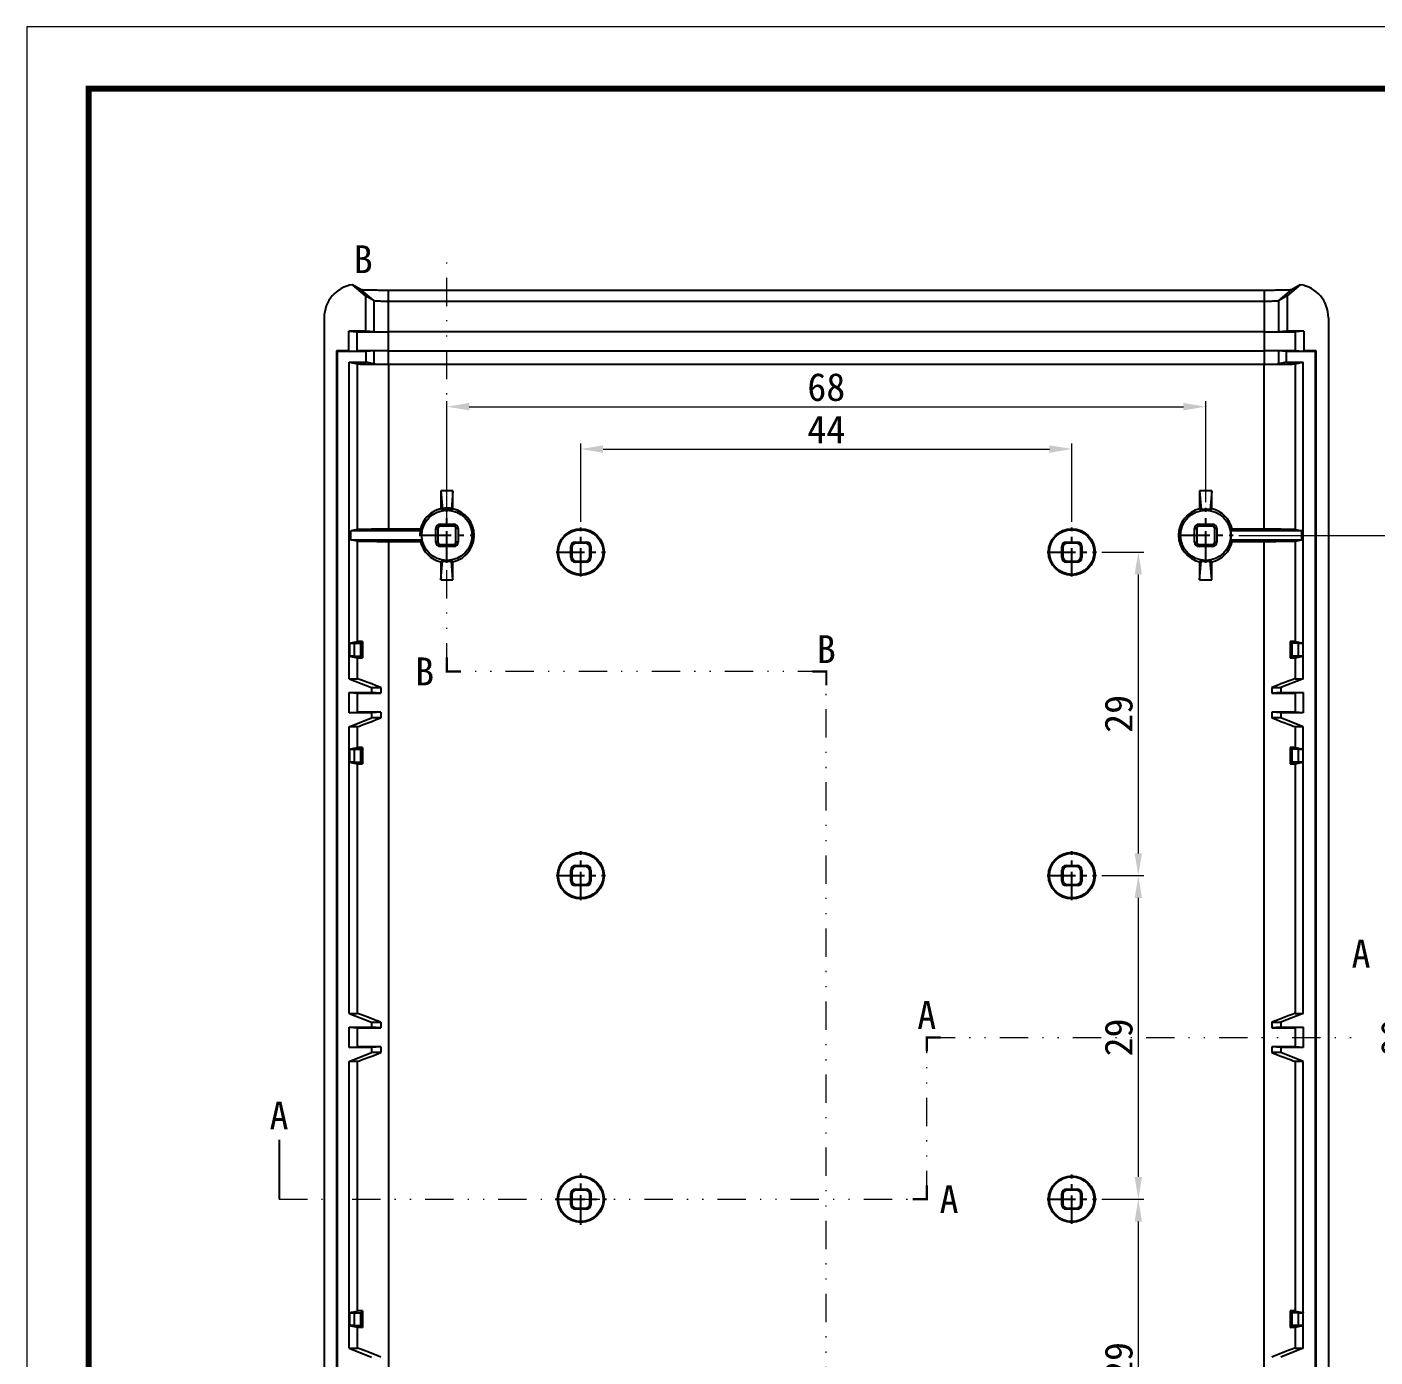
# Model space of a CAD drawing. Header units: millimetres. Extents: x 929 to 1798, y -260 to -38.
# Drawn here: x 929.5 to 1050.3, y -156.7 to -37.5 of the extents above; entities that cross this region are included whole.
import ezdxf
from ezdxf.enums import TextEntityAlignment as Align

# ---------------------------------------------------------------- set-up
doc = ezdxf.new("R2010")
doc.units = ezdxf.units.MM
doc.linetypes.add('CENTER', pattern=[50.8, 31.75, -6.35, 6.35, -6.35])
doc.linetypes.add('DIVIDE', pattern=[31.75, 12.7, -6.35, 0, -6.35, 0, -6.35])
for name, color, linetype, lineweight in [('dim', 82, 'Continuous', 9), ('from', 7, 'Continuous', 13), ('hatch', 56, 'Continuous', 9)]:
    doc.layers.add(name, color=color, linetype=linetype, lineweight=lineweight)
doc.styles.add('宋体', font='simsun.ttc')
doc.styles.add('样式 1', font='simkai.ttf')
doc.dimstyles.new('YanXiu', dxfattribs={"dimtxt": 2.5, "dimasz": 2.2, "dimexe": 0.65, "dimexo": 0.65, "dimgap": 0.5, "dimtad": 1, "dimdsep": 46, "dimtxsty": '宋体', "dimcen": 0, "dimclrd": 3, "dimclre": 3, "dimclrt": 3, "dimazin": 2, "dimtfac": 1, "dimtofl": 0, "dimtmove": 0, "dimatfit": 3, "dimfxl": 1, "dimlwd": 5, "dimlwe": 5, "dimarcsym": 0})

# ---------------------------------------------------------------- blocks, each defined once
blk = doc.blocks.new('*D56')
at = {"layer": 'Defpoints', "color": 0}
for p in [(1023.11, -75.34), (979.11, -82.38), (1023.11, -82.38)]:
    blk.add_point(p, dxfattribs=at)
at = {"layer": 'dim', "color": 3, "lineweight": 5}
for p, q in [((979.11, -81.88), (979.11, -74.84)), ((1023.11, -81.88), (1023.11, -74.84)), ((981.11, -75.34), (1021.11, -75.34))]:
    blk.add_line(p, q, dxfattribs=at)
at = {"layer": 'dim', "color": 3}
for points in [[(981.11, -75.01), (981.11, -75.68), (979.11, -75.34)], [(1021.11, -75.01), (1021.11, -75.68), (1023.11, -75.34)]]:
    blk.add_solid(points, dxfattribs=at)
at = {"layer": 'dim', "color": 3, "insert": (1001.11, -73.59), "char_height": 2.5, "attachment_point": 5, "style": '宋体'}
blk.add_mtext('44', dxfattribs=at)
blk = doc.blocks.new('*D57')
at = {"layer": 'Defpoints', "color": 0}
for p in [(1035.11, -71.55), (967.11, -80.6), (1035.11, -80.6)]:
    blk.add_point(p, dxfattribs=at)
at = {"layer": 'dim', "color": 3, "lineweight": 5}
for p, q in [((967.11, -80.1), (967.11, -71.05)), ((1035.11, -80.1), (1035.11, -71.05)), ((969.11, -71.55), (1033.11, -71.55))]:
    blk.add_line(p, q, dxfattribs=at)
at = {"layer": 'dim', "color": 3}
for points in [[(969.11, -71.21), (969.11, -71.88), (967.11, -71.55)], [(1033.11, -71.21), (1033.11, -71.88), (1035.11, -71.55)]]:
    blk.add_solid(points, dxfattribs=at)
at = {"layer": 'dim', "color": 3, "insert": (1001.11, -69.8), "char_height": 2.5, "attachment_point": 5, "style": '宋体'}
blk.add_mtext('68', dxfattribs=at)
blk = doc.blocks.new('*D58')
at = {"layer": 'Defpoints', "color": 0}
for p in [(1037.59, -83.08), (1037.59, -173.08), (1053.84, -173.08)]:
    blk.add_point(p, dxfattribs=at)
at = {"layer": 'dim', "color": 3, "lineweight": 5}
for p, q in [((1038.09, -83.08), (1054.34, -83.08)), ((1053.84, -85.08), (1053.84, -171.08)), ((1038.09, -173.08), (1054.34, -173.08))]:
    blk.add_line(p, q, dxfattribs=at)
at = {"layer": 'dim', "color": 3}
for points in [[(1053.5, -85.08), (1054.17, -85.08), (1053.84, -83.08)], [(1053.5, -171.08), (1054.17, -171.08), (1053.84, -173.08)]]:
    blk.add_solid(points, dxfattribs=at)
at = {"layer": 'dim', "color": 3, "insert": (1052.09, -128.08), "char_height": 2.5, "attachment_point": 5, "rotation": 90, "style": '宋体'}
blk.add_mtext('90', dxfattribs=at)
blk = doc.blocks.new('*D59')
at = {"layer": 'Defpoints', "color": 0}
for p in [(1025.31, -84.58), (1025.31, -113.58), (1029.07, -113.58)]:
    blk.add_point(p, dxfattribs=at)
at = {"layer": 'dim', "color": 3, "lineweight": 5}
for p, q in [((1025.81, -84.58), (1029.57, -84.58)), ((1029.07, -86.58), (1029.07, -111.58)), ((1025.81, -113.58), (1029.57, -113.58))]:
    blk.add_line(p, q, dxfattribs=at)
at = {"layer": 'dim', "color": 3}
for points in [[(1028.74, -86.58), (1029.4, -86.58), (1029.07, -84.58)], [(1028.74, -111.58), (1029.4, -111.58), (1029.07, -113.58)]]:
    blk.add_solid(points, dxfattribs=at)
at = {"layer": 'dim', "color": 3, "insert": (1027.32, -99.08), "char_height": 2.5, "attachment_point": 5, "rotation": 90, "style": '宋体'}
blk.add_mtext('29', dxfattribs=at)
blk = doc.blocks.new('*D60')
at = {"layer": 'Defpoints', "color": 0}
for p in [(1025.31, -113.58), (1025.31, -142.58), (1029.07, -142.58)]:
    blk.add_point(p, dxfattribs=at)
at = {"layer": 'dim', "color": 3, "lineweight": 5}
for p, q in [((1025.81, -113.58), (1029.57, -113.58)), ((1029.07, -115.58), (1029.07, -140.58)), ((1025.81, -142.58), (1029.57, -142.58))]:
    blk.add_line(p, q, dxfattribs=at)
at = {"layer": 'dim', "color": 3}
for points in [[(1028.74, -115.58), (1029.4, -115.58), (1029.07, -113.58)], [(1028.74, -140.58), (1029.4, -140.58), (1029.07, -142.58)]]:
    blk.add_solid(points, dxfattribs=at)
at = {"layer": 'dim', "color": 3, "insert": (1027.32, -128.08), "char_height": 2.5, "attachment_point": 5, "rotation": 90, "style": '宋体'}
blk.add_mtext('29', dxfattribs=at)
blk = doc.blocks.new('*D61')
at = {"layer": 'Defpoints', "color": 0}
for p in [(1025.31, -142.58), (1025.31, -171.58), (1029.07, -171.58)]:
    blk.add_point(p, dxfattribs=at)
at = {"layer": 'dim', "color": 3, "lineweight": 5}
for p, q in [((1025.81, -142.58), (1029.57, -142.58)), ((1029.07, -144.58), (1029.07, -169.58)), ((1025.81, -171.58), (1029.57, -171.58))]:
    blk.add_line(p, q, dxfattribs=at)
at = {"layer": 'dim', "color": 3}
for points in [[(1028.74, -144.58), (1029.4, -144.58), (1029.07, -142.58)], [(1028.74, -169.58), (1029.4, -169.58), (1029.07, -171.58)]]:
    blk.add_solid(points, dxfattribs=at)
at = {"layer": 'dim', "color": 3, "insert": (1027.32, -157.08), "char_height": 2.5, "attachment_point": 5, "rotation": 90, "style": '宋体'}
blk.add_mtext('29', dxfattribs=at)

msp = doc.modelspace()

# ---------------------------------------------------------------- linework, layer by layer
at = {"color": 7, "linetype": 'Continuous'}
for p, q in [((959.428, -61.072), (958.659, -60.61)), ((959.811, -61.6), (958.659, -60.61)), ((960.578, -62.06), (959.428, -61.072)), ((960.578, -62.06), (959.811, -61.6)), ((959.811, -61.6), (959.811, -64.767)), ((961.877, -67.725), (961.88, -61.121)), ((1040.343, -61.121), (961.88, -61.121)), ((1040.343, -61.121), (1040.346, -67.725)), ((1041.645, -62.06), (1042.794, -61.072)), ((1042.411, -61.6), (1041.645, -62.06)), ((1043.564, -60.61), (1042.411, -61.6)), ((1042.411, -61.6), (1042.411, -64.767)), ((1043.564, -60.61), (1042.794, -61.072)), ((960.578, -64.829), (960.578, -62.06)), ((1040.346, -62.11), (961.877, -62.11)), ((1041.645, -62.06), (1041.645, -64.829)), ((956.111, -63.573), (956.111, -192.578)), ((1046.111, -63.573), (1046.111, -192.578)), ((959.811, -64.767), (958.311, -64.767)), ((958.311, -64.767), (959.081, -64.829)), ((958.311, -66.538), (958.311, -64.767)), ((959.081, -66.548), (959.081, -64.829)), ((960.578, -64.829), (959.811, -64.767)), ((1040.345, -64.838), (961.878, -64.838)), ((1042.411, -64.767), (1041.645, -64.829)), ((1043.911, -64.767), (1042.411, -64.767)), ((1043.911, -64.767), (1043.142, -64.829)), ((1043.142, -64.829), (1043.142, -66.548)), ((1043.911, -64.767), (1043.911, -66.538)), ((958.311, -66.538), (957.214, -66.538)), ((957.214, -66.538), (957.274, -66.599)), ((957.214, -66.538), (957.214, -189.613)), ((959.862, -66.605), (957.274, -66.599)), ((957.274, -66.599), (957.274, -189.553)), ((958.311, -66.538), (958.362, -66.602)), ((958.362, -66.605), (959.081, -66.548)), ((958.364, -67.571), (959.862, -67.571)), ((958.364, -67.571), (959.083, -67.715)), ((958.364, -95.926), (958.364, -67.571)), ((960.578, -66.548), (959.862, -66.605)), ((959.862, -67.571), (959.862, -66.605)), ((960.578, -67.714), (959.862, -67.571)), ((960.578, -67.714), (960.578, -66.548)), ((961.877, -66.544), (1040.346, -66.544)), ((1042.361, -66.605), (1041.645, -66.548)), ((1041.645, -66.548), (1041.645, -67.714)), ((1042.361, -67.571), (1041.645, -67.714)), ((1044.949, -66.599), (1042.361, -66.605)), ((1042.361, -67.571), (1042.361, -66.605)), ((1042.361, -67.571), (1043.859, -67.571)), ((1043.14, -67.715), (1043.859, -67.571)), ((1043.861, -66.605), (1043.142, -66.548)), ((1043.859, -95.926), (1043.859, -67.571)), ((1043.911, -66.538), (1043.861, -66.602)), ((1045.009, -66.538), (1043.911, -66.538)), ((1045.009, -66.538), (1044.949, -66.599)), ((1044.949, -189.553), (1044.949, -66.599)), ((1045.009, -189.613), (1045.009, -66.538)), ((959.083, -82.557), (959.083, -67.715)), ((961.877, -67.725), (1040.346, -67.725)), ((961.88, -67.738), (1040.343, -67.738)), ((961.88, -67.738), (961.88, -82.533)), ((1040.343, -82.533), (1040.343, -67.738)), ((1043.14, -67.715), (1043.14, -82.557)), ((967.654, -79.076), (966.569, -79.076)), ((966.569, -79.076), (966.711, -80.76)), ((966.569, -79.076), (966.569, -80.701)), ((967.654, -79.076), (967.511, -80.76)), ((967.654, -80.701), (967.654, -79.076)), ((1035.654, -79.076), (1034.569, -79.076)), ((1034.569, -79.076), (1034.569, -80.701)), ((1034.569, -79.076), (1034.711, -80.76)), ((1035.654, -79.076), (1035.511, -80.76)), ((1035.654, -80.701), (1035.654, -79.076)), ((967.511, -80.76), (966.711, -80.76)), ((966.711, -80.76), (966.711, -80.817)), ((967.511, -80.817), (967.511, -80.76)), ((1035.511, -80.76), (1034.711, -80.76)), ((1034.711, -80.76), (1034.711, -80.817)), ((1035.511, -80.817), (1035.511, -80.76)), ((966.511, -82.076), (967.711, -82.076)), ((966.511, -82.076), (966.511, -82.266)), ((967.711, -82.076), (967.711, -82.266)), ((1034.511, -82.076), (1035.711, -82.076)), ((1034.511, -82.076), (1034.511, -82.266)), ((1035.711, -82.076), (1035.711, -82.266)), ((959.083, -82.557), (958.488, -82.676)), ((964.853, -82.676), (958.488, -82.676)), ((958.488, -83.476), (958.488, -82.676)), ((964.737, -82.533), (961.88, -82.533)), ((966.111, -82.476), (966.302, -82.476)), ((966.111, -83.676), (966.111, -82.476)), ((966.302, -82.476), (966.302, -83.676)), ((967.711, -82.266), (966.511, -82.266)), ((968.111, -82.476), (967.921, -82.476)), ((967.921, -83.676), (967.921, -82.476)), ((968.111, -82.476), (968.111, -83.676)), ((1034.111, -82.476), (1034.302, -82.476)), ((1034.111, -83.676), (1034.111, -82.476)), ((1034.302, -82.476), (1034.302, -83.676)), ((1035.711, -82.266), (1034.511, -82.266)), ((1036.111, -82.476), (1035.921, -82.476)), ((1035.921, -83.676), (1035.921, -82.476)), ((1036.111, -82.476), (1036.111, -83.676)), ((1043.735, -82.676), (1037.37, -82.676)), ((1040.343, -82.533), (1037.486, -82.533)), ((1043.14, -82.557), (1043.735, -82.676)), ((1043.735, -83.476), (1043.735, -82.676)), ((958.488, -83.476), (964.853, -83.476)), ((959.083, -83.594), (958.488, -83.476)), ((959.083, -92.599), (959.083, -83.594)), ((961.88, -83.618), (964.737, -83.618)), ((961.88, -83.618), (961.88, -172.533)), ((966.302, -83.676), (966.111, -83.676)), ((966.511, -83.885), (967.711, -83.885)), ((966.511, -83.885), (966.511, -84.076)), ((967.711, -84.076), (966.511, -84.076)), ((967.711, -84.076), (967.711, -83.885)), ((968.111, -83.676), (967.921, -83.676)), ((978.211, -84.076), (978.307, -84.172)), ((978.211, -85.076), (978.211, -84.076)), ((978.307, -84.172), (978.307, -84.98)), ((978.611, -83.676), (979.612, -83.676)), ((978.611, -83.676), (978.707, -83.772)), ((979.515, -83.772), (978.707, -83.772)), ((979.612, -83.676), (979.515, -83.772)), ((980.011, -84.076), (979.915, -84.172)), ((979.915, -84.98), (979.915, -84.172)), ((980.011, -84.076), (980.011, -85.076)), ((1022.211, -84.076), (1022.307, -84.172)), ((1022.211, -85.076), (1022.211, -84.076)), ((1022.307, -84.172), (1022.307, -84.98)), ((1022.611, -83.676), (1022.707, -83.772)), ((1022.611, -83.676), (1023.612, -83.676)), ((1023.515, -83.772), (1022.707, -83.772)), ((1023.612, -83.676), (1023.515, -83.772)), ((1024.011, -84.076), (1023.915, -84.172)), ((1023.915, -84.98), (1023.915, -84.172)), ((1024.011, -84.076), (1024.011, -85.076)), ((1034.111, -83.676), (1034.302, -83.676)), ((1034.511, -83.885), (1035.711, -83.885)), ((1034.511, -84.076), (1034.511, -83.885)), ((1035.711, -84.076), (1034.511, -84.076)), ((1035.711, -83.885), (1035.711, -84.076)), ((1035.921, -83.676), (1036.111, -83.676)), ((1037.37, -83.476), (1043.735, -83.476)), ((1037.486, -83.618), (1040.343, -83.618)), ((1040.343, -172.533), (1040.343, -83.618)), ((1043.14, -83.594), (1043.735, -83.476)), ((1043.14, -83.594), (1043.14, -92.599)), ((966.569, -87.076), (966.711, -85.391)), ((966.569, -85.45), (966.569, -87.076)), ((966.711, -85.334), (966.711, -85.391)), ((966.711, -85.391), (967.511, -85.391)), ((967.511, -85.391), (967.511, -85.334)), ((967.654, -87.076), (967.511, -85.391)), ((967.654, -87.076), (967.654, -85.45)), ((978.307, -84.98), (978.211, -85.076)), ((978.707, -85.38), (978.611, -85.476)), ((979.612, -85.476), (978.611, -85.476)), ((978.707, -85.38), (979.515, -85.38)), ((979.612, -85.476), (979.515, -85.38)), ((980.011, -85.076), (979.915, -84.98)), ((1022.211, -85.076), (1022.307, -84.98)), ((1022.611, -85.476), (1022.707, -85.38)), ((1023.612, -85.476), (1022.611, -85.476)), ((1022.707, -85.38), (1023.515, -85.38)), ((1023.515, -85.38), (1023.612, -85.476)), ((1023.915, -84.98), (1024.011, -85.076)), ((1034.569, -87.076), (1034.711, -85.391)), ((1034.569, -85.45), (1034.569, -87.076)), ((1034.711, -85.334), (1034.711, -85.391)), ((1034.711, -85.391), (1035.511, -85.391)), ((1035.511, -85.391), (1035.511, -85.334)), ((1035.654, -87.076), (1035.511, -85.391)), ((1035.654, -87.076), (1035.654, -85.45)), ((966.569, -87.076), (967.654, -87.076)), ((1034.569, -87.076), (1035.654, -87.076)), ((958.364, -92.743), (959.083, -92.599)), ((958.364, -92.743), (958.39, -92.749)), ((958.39, -92.749), (958.804, -92.753)), ((958.39, -92.749), (958.39, -93.902)), ((958.804, -92.753), (959.387, -92.753)), ((958.804, -92.753), (958.804, -93.898)), ((959.387, -92.753), (959.553, -92.586)), ((959.387, -93.898), (959.387, -92.753)), ((959.553, -92.586), (959.553, -94.065)), ((1042.836, -92.753), (1042.67, -92.586)), ((1042.67, -92.586), (1042.67, -94.065)), ((1042.836, -92.753), (1042.836, -93.898)), ((1043.419, -92.753), (1042.836, -92.753)), ((1043.14, -92.599), (1043.859, -92.743)), ((1043.419, -92.753), (1043.833, -92.749)), ((1043.419, -93.898), (1043.419, -92.753)), ((1043.859, -92.743), (1043.833, -92.749)), ((1043.833, -93.902), (1043.833, -92.749)), ((958.364, -93.908), (958.39, -93.902)), ((958.364, -93.908), (959.083, -94.052)), ((958.804, -93.898), (958.39, -93.902)), ((958.804, -93.898), (959.387, -93.898)), ((959.083, -95.926), (959.083, -94.052)), ((959.387, -93.898), (959.553, -94.065)), ((1042.836, -93.898), (1042.67, -94.065)), ((1043.419, -93.898), (1042.836, -93.898)), ((1043.14, -94.052), (1043.859, -93.908)), ((1043.14, -94.052), (1043.14, -95.926)), ((1043.833, -93.902), (1043.419, -93.898)), ((1043.859, -93.908), (1043.833, -93.902)), ((958.364, -95.926), (959.083, -95.926)), ((958.364, -95.926), (960.366, -96.726)), ((1043.859, -95.926), (1041.857, -96.726)), ((1043.14, -95.926), (1043.859, -95.926)), ((958.364, -97.159), (960.366, -97.159)), ((958.364, -97.159), (959.083, -97.216)), ((958.364, -98.992), (958.364, -97.159)), ((959.083, -98.935), (959.083, -97.216)), ((960.366, -96.726), (961.198, -96.726)), ((960.366, -96.726), (960.366, -97.159)), ((961.198, -97.225), (960.366, -97.159)), ((961.198, -96.726), (961.198, -97.225)), ((1041.025, -96.726), (1041.025, -97.225)), ((1041.025, -96.726), (1041.857, -96.726)), ((1041.857, -97.159), (1041.025, -97.225)), ((1041.857, -96.726), (1041.857, -97.159)), ((1041.857, -97.159), (1043.859, -97.159)), ((1043.859, -97.159), (1043.14, -97.216)), ((1043.14, -97.216), (1043.14, -98.935)), ((1043.859, -97.159), (1043.859, -98.992)), ((958.364, -98.992), (959.083, -98.935)), ((960.366, -98.992), (958.364, -98.992)), ((961.198, -98.926), (960.366, -98.992)), ((960.366, -98.992), (960.366, -99.426)), ((961.198, -98.926), (961.198, -99.426)), ((1041.025, -98.926), (1041.025, -99.426)), ((1041.857, -98.992), (1041.025, -98.926)), ((1041.857, -98.992), (1041.857, -99.426)), ((1043.859, -98.992), (1041.857, -98.992)), ((1043.859, -98.992), (1043.14, -98.935)), ((958.364, -100.226), (960.366, -99.426)), ((959.083, -100.226), (958.364, -100.226)), ((958.364, -125.926), (958.364, -100.226)), ((959.083, -102.099), (959.083, -100.226)), ((961.198, -99.426), (960.366, -99.426)), ((1041.857, -99.426), (1041.025, -99.426)), ((1043.859, -100.226), (1041.857, -99.426)), ((1043.14, -100.226), (1043.14, -102.099)), ((1043.859, -100.226), (1043.14, -100.226)), ((1043.859, -125.926), (1043.859, -100.226)), ((958.364, -102.243), (959.083, -102.099)), ((958.364, -102.243), (958.39, -102.249)), ((958.39, -102.249), (958.804, -102.253)), ((958.39, -102.249), (958.39, -103.402)), ((958.804, -102.253), (959.387, -102.253)), ((958.804, -102.253), (958.804, -103.398)), ((959.387, -102.253), (959.553, -102.086)), ((959.387, -103.398), (959.387, -102.253)), ((959.553, -102.086), (959.553, -103.565)), ((1042.836, -102.253), (1042.67, -102.086)), ((1042.67, -102.086), (1042.67, -103.565)), ((1042.836, -102.253), (1042.836, -103.398)), ((1043.419, -102.253), (1042.836, -102.253)), ((1043.14, -102.099), (1043.859, -102.243)), ((1043.419, -102.253), (1043.833, -102.249)), ((1043.419, -103.398), (1043.419, -102.253)), ((1043.859, -102.243), (1043.833, -102.249)), ((1043.833, -103.402), (1043.833, -102.249)), ((958.364, -103.408), (958.39, -103.402)), ((958.364, -103.408), (959.083, -103.552)), ((958.804, -103.398), (958.39, -103.402)), ((958.804, -103.398), (959.387, -103.398)), ((959.083, -125.926), (959.083, -103.552)), ((959.387, -103.398), (959.553, -103.565)), ((1042.836, -103.398), (1042.67, -103.565)), ((1043.419, -103.398), (1042.836, -103.398)), ((1043.14, -103.552), (1043.859, -103.408)), ((1043.14, -103.552), (1043.14, -125.926)), ((1043.833, -103.402), (1043.419, -103.398)), ((1043.859, -103.408), (1043.833, -103.402)), ((978.211, -113.076), (978.307, -113.172)), ((978.211, -114.076), (978.211, -113.076)), ((978.307, -113.172), (978.307, -113.98)), ((978.611, -112.676), (979.612, -112.676)), ((978.611, -112.676), (978.707, -112.772)), ((979.515, -112.772), (978.707, -112.772)), ((979.612, -112.676), (979.515, -112.772)), ((980.011, -113.076), (979.915, -113.172)), ((979.915, -113.98), (979.915, -113.172)), ((980.011, -113.076), (980.011, -114.076)), ((1022.211, -113.076), (1022.307, -113.172)), ((1022.211, -114.076), (1022.211, -113.076)), ((1022.307, -113.172), (1022.307, -113.98)), ((1022.611, -112.676), (1022.707, -112.772)), ((1022.611, -112.676), (1023.612, -112.676)), ((1023.515, -112.772), (1022.707, -112.772)), ((1023.612, -112.676), (1023.515, -112.772)), ((1024.011, -113.076), (1023.915, -113.172)), ((1023.915, -113.98), (1023.915, -113.172)), ((1024.011, -113.076), (1024.011, -114.076)), ((978.307, -113.98), (978.211, -114.076)), ((978.707, -114.38), (978.611, -114.476)), ((979.612, -114.476), (978.611, -114.476)), ((978.707, -114.38), (979.515, -114.38)), ((979.612, -114.476), (979.515, -114.38)), ((980.011, -114.076), (979.915, -113.98)), ((1022.211, -114.076), (1022.307, -113.98)), ((1022.611, -114.476), (1022.707, -114.38)), ((1023.612, -114.476), (1022.611, -114.476)), ((1022.707, -114.38), (1023.515, -114.38)), ((1023.515, -114.38), (1023.612, -114.476)), ((1023.915, -113.98), (1024.011, -114.076)), ((958.364, -125.926), (959.083, -125.926)), ((958.364, -125.926), (960.366, -126.726)), ((960.366, -126.726), (961.198, -126.726)), ((960.366, -126.726), (960.366, -127.159)), ((961.198, -126.726), (961.198, -127.225)), ((1041.025, -126.726), (1041.025, -127.225)), ((1041.025, -126.726), (1041.857, -126.726)), ((1043.859, -125.926), (1041.857, -126.726)), ((1041.857, -126.726), (1041.857, -127.159)), ((1043.14, -125.926), (1043.859, -125.926)), ((958.364, -127.159), (960.366, -127.159)), ((958.364, -127.159), (959.083, -127.216)), ((958.364, -128.992), (958.364, -127.159)), ((959.083, -128.935), (959.083, -127.216)), ((961.198, -127.225), (960.366, -127.159)), ((1041.857, -127.159), (1041.025, -127.225)), ((1041.857, -127.159), (1043.859, -127.159)), ((1043.859, -127.159), (1043.14, -127.216)), ((1043.14, -127.216), (1043.14, -128.935)), ((1043.859, -127.159), (1043.859, -128.992)), ((958.364, -128.992), (959.083, -128.935)), ((960.366, -128.992), (958.364, -128.992)), ((961.198, -128.926), (960.366, -128.992)), ((960.366, -128.992), (960.366, -129.426)), ((961.198, -128.926), (961.198, -129.426)), ((1041.025, -128.926), (1041.025, -129.426)), ((1041.857, -128.992), (1041.025, -128.926)), ((1041.857, -128.992), (1041.857, -129.426)), ((1043.859, -128.992), (1041.857, -128.992)), ((1043.859, -128.992), (1043.14, -128.935)), ((958.364, -130.226), (960.366, -129.426)), ((959.083, -130.226), (958.364, -130.226)), ((958.364, -155.926), (958.364, -130.226)), ((959.083, -152.599), (959.083, -130.226)), ((961.198, -129.426), (960.366, -129.426)), ((1041.857, -129.426), (1041.025, -129.426)), ((1043.859, -130.226), (1041.857, -129.426)), ((1043.14, -130.226), (1043.14, -152.599)), ((1043.859, -130.226), (1043.14, -130.226)), ((1043.859, -155.926), (1043.859, -130.226)), ((952.065, -137.252), (952.065, -142.576)), ((978.307, -142.172), (978.211, -142.076)), ((978.211, -143.076), (978.211, -142.076)), ((978.307, -142.172), (978.307, -142.98)), ((978.611, -141.676), (979.612, -141.676)), ((978.707, -141.772), (978.611, -141.676)), ((979.515, -141.772), (978.707, -141.772)), ((979.612, -141.676), (979.515, -141.772)), ((980.011, -142.076), (979.915, -142.172)), ((979.915, -142.98), (979.915, -142.172)), ((980.011, -142.076), (980.011, -143.076)), ((1022.211, -143.076), (1022.211, -142.076)), ((1022.211, -142.076), (1022.307, -142.172)), ((1022.307, -142.172), (1022.307, -142.98)), ((1022.611, -141.676), (1022.707, -141.772)), ((1022.611, -141.676), (1023.612, -141.676)), ((1023.515, -141.772), (1022.707, -141.772)), ((1023.515, -141.772), (1023.612, -141.676)), ((1023.915, -142.172), (1024.011, -142.076)), ((1023.915, -142.98), (1023.915, -142.172)), ((1024.011, -142.076), (1024.011, -143.076)), ((978.211, -143.076), (978.307, -142.98)), ((978.611, -143.476), (978.707, -143.38)), ((979.612, -143.476), (978.611, -143.476)), ((978.707, -143.38), (979.515, -143.38)), ((979.612, -143.476), (979.515, -143.38)), ((980.011, -143.076), (979.915, -142.98)), ((1022.211, -143.076), (1022.307, -142.98)), ((1022.611, -143.476), (1022.707, -143.38)), ((1023.612, -143.476), (1022.611, -143.476)), ((1022.707, -143.38), (1023.515, -143.38)), ((1023.612, -143.476), (1023.515, -143.38)), ((1024.011, -143.076), (1023.915, -142.98)), ((958.364, -152.743), (959.083, -152.599)), ((958.364, -152.743), (958.39, -152.749)), ((958.39, -152.749), (958.804, -152.753)), ((958.39, -152.749), (958.39, -153.902)), ((958.804, -152.753), (959.387, -152.753)), ((958.804, -152.753), (958.804, -153.898)), ((959.387, -152.753), (959.553, -152.586)), ((959.387, -153.898), (959.387, -152.753)), ((959.553, -152.586), (959.553, -154.065)), ((1042.67, -152.586), (1042.67, -154.065)), ((1042.836, -152.753), (1042.67, -152.586)), ((1042.836, -152.753), (1042.836, -153.898)), ((1043.419, -152.753), (1042.836, -152.753)), ((1043.14, -152.599), (1043.859, -152.743)), ((1043.419, -152.753), (1043.833, -152.749)), ((1043.419, -153.898), (1043.419, -152.753)), ((1043.859, -152.743), (1043.833, -152.749)), ((1043.833, -153.902), (1043.833, -152.749)), ((958.364, -153.908), (958.39, -153.902)), ((958.364, -153.908), (959.083, -154.052)), ((958.804, -153.898), (958.39, -153.902)), ((958.804, -153.898), (959.387, -153.898)), ((959.083, -155.926), (959.083, -154.052)), ((959.387, -153.898), (959.553, -154.065)), ((1042.836, -153.898), (1042.67, -154.065)), ((1043.419, -153.898), (1042.836, -153.898)), ((1043.14, -154.052), (1043.859, -153.908)), ((1043.14, -154.052), (1043.14, -155.926)), ((1043.833, -153.902), (1043.419, -153.898)), ((1043.859, -153.908), (1043.833, -153.902)), ((958.364, -155.926), (959.083, -155.926)), ((958.364, -155.926), (960.366, -156.726)), ((1043.859, -155.926), (1041.857, -156.726)), ((1043.14, -155.926), (1043.859, -155.926))]:
    msp.add_line(p, q, dxfattribs=at)
at = {"color": 1, "linetype": 'CENTER', "ltscale": 0.09}
for p, q in [((967.111, -85.551), (967.111, -80.601)), ((1035.111, -85.551), (1035.111, -80.601)), ((964.636, -83.076), (969.586, -83.076)), ((1032.636, -83.076), (1037.586, -83.076))]:
    msp.add_line(p, q, dxfattribs=at)
at = {"color": 1, "linetype": 'CENTER', "ltscale": 0.08}
for p, q in [((979.111, -86.776), (979.111, -82.376)), ((1023.111, -86.776), (1023.111, -82.376)), ((976.911, -84.576), (981.311, -84.576)), ((1020.911, -84.576), (1025.311, -84.576)), ((979.111, -115.776), (979.111, -111.376)), ((1023.111, -115.776), (1023.111, -111.376)), ((976.911, -113.576), (981.311, -113.576)), ((1020.911, -113.576), (1025.311, -113.576)), ((1023.111, -144.776), (1023.111, -140.376)), ((1020.911, -142.576), (1025.311, -142.576))]:
    msp.add_line(p, q, dxfattribs=at)
at = {"color": 1, "linetype": 'CENTER', "ltscale": 0.083491}
for p, q in [((979.111, -144.872), (979.111, -140.28)), ((976.815, -142.576), (981.407, -142.576))]:
    msp.add_line(p, q, dxfattribs=at)
at = {"color": 7, "linetype": 'Continuous'}
for centre, radius in [((967.111, -83.076), 2.25), ((1035.111, -83.076), 2.25), ((979.111, -84.576), 2.087), ((979.111, -84.576), 2), ((1023.111, -84.576), 2.087), ((1023.111, -84.576), 2), ((979.111, -113.576), 2.087), ((979.111, -113.576), 2), ((1023.111, -113.576), 2.087), ((1023.111, -113.576), 2), ((979.111, -142.576), 2.087), ((979.111, -142.576), 2), ((1023.111, -142.576), 2.087), ((1023.111, -142.576), 2)]:
    msp.add_circle(centre, radius, dxfattribs=at)
for centre, radius, start, end in [((967.111, -83.076), 2.436, 282.86229, 180), ((967.111, -83.076), 2.436, 102.86229, 167.13771), ((961.889, -86.572), 7.508, 50.03651, 51.43851), ((967.111, -83.076), 2.294, 79.95651, 100.04349), ((972.287, -86.514), 7.434, 128.55442, 129.97055), ((967.111, -83.076), 2.436, 0, 77.13771), ((1035.111, -83.076), 2.436, 102.86229, 180), ((1029.889, -86.572), 7.508, 50.03651, 51.43851), ((1035.111, -83.076), 2.294, 79.95651, 100.04349), ((1040.287, -86.514), 7.434, 128.55442, 129.97055), ((1035.111, -83.076), 2.436, 12.86229, 77.13771), ((966.511, -82.476), 0.4, 90, 180), ((967.711, -82.476), 0.4, 0, 90), ((1034.511, -82.476), 0.4, 90, 180), ((1035.711, -82.476), 0.4, 0, 90), ((970.55, -77.9), 7.434, 218.55442, 219.97055), ((967.111, -83.076), 2.294, 169.95651, 190.04349), ((966.511, -82.476), 0.21, 90, 180), ((967.711, -82.476), 0.21, 0, 90), ((1035.111, -83.076), 2.436, 180, 257.13771), ((1034.511, -82.476), 0.21, 90, 180), ((1035.711, -82.476), 0.21, 0, 90), ((1031.615, -77.853), 7.508, 320.03652, 321.43852), ((1035.111, -83.076), 2.294, 349.95651, 10.04349), ((970.608, -88.298), 7.508, 140.03652, 141.43852), ((967.111, -83.076), 2.436, 192.86229, 257.13771), ((966.511, -83.676), 0.4, 180, 270), ((966.511, -83.676), 0.21, 180, 270), ((967.711, -83.676), 0.21, 270, 0), ((967.711, -83.676), 0.4, 270, 0), ((1034.511, -83.676), 0.4, 180, 270), ((1034.511, -83.676), 0.21, 180, 270), ((1035.111, -83.076), 2.436, 282.86229, 347.13771), ((1035.711, -83.676), 0.21, 270, 0), ((1035.711, -83.676), 0.4, 270, 0), ((1031.673, -88.251), 7.434, 38.55442, 39.97055), ((961.936, -79.637), 7.434, 308.55442, 309.97055), ((967.111, -83.076), 2.294, 259.95651, 280.04349), ((972.334, -79.579), 7.508, 230.03651, 231.43851), ((1029.936, -79.637), 7.434, 308.55442, 309.97055), ((1035.111, -83.076), 2.294, 259.95651, 280.04349), ((1040.334, -79.579), 7.508, 230.03651, 231.43851)]:
    msp.add_arc(centre, radius, start, end, dxfattribs=at)
for centre, major_axis, ratio, start_param, end_param in [((959.114, -63.577), (2.576, -1.545), 0.9987065, 2.2628153, 3.6812621), ((1043.109, -63.577), (-2.576, -1.545), 0.9987065, 2.6019232, 4.02037), ((961.878, -64.829), (2.8, 0), 0.0034907, -3.0979594, -1.5707963), ((961.877, -64.829), (1.3, 0), 0.0034907, -3.0979594, -1.5707963), ((1040.345, -64.829), (2.8, 0), 0.0034907, -1.5707963, -0.0436332), ((1040.346, -64.829), (1.3, 0), 0.0034907, -1.5707963, -0.0436332), ((961.878, -66.548), (2.8, 0), 0.0034907, 1.5707963, 3.0979594), ((961.877, -66.548), (1.3, 0), 0.0034907, 1.5707963, 3.0979594), ((1040.345, -66.548), (2.8, 0), 0.0034907, 0.0436332, 1.5707963), ((1040.346, -66.548), (1.3, 0), 0.0034907, 0.0436332, 1.5707963), ((961.88, -67.714), (2.8, 0), 0.0087269, -3.0979594, -1.5707963), ((961.877, -67.714), (1.3, 0), 0.0087269, -3.0979594, -1.5707963), ((1040.343, -67.714), (2.8, 0), 0.0087269, -1.5707963, -0.0436332), ((1040.346, -67.714), (1.3, 0), 0.0087269, -1.5707963, -0.0436332), ((961.88, -82.558), (2.8, 0), 0.0087269, 1.5707963, 3.0979594), ((1040.343, -82.558), (2.8, 0), 0.0087269, 0.0436332, 1.5707963), ((961.88, -83.593), (2.8, 0), 0.0087269, -3.0979594, -1.5707963), ((978.612, -84.076), (0.283, -0.283), 0.9996955, 2.3563468, 3.9268385), ((978.708, -84.172), (0.283, -0.283), 0.9996955, 2.3563468, 3.9268385), ((979.515, -84.172), (-0.283, -0.283), 0.9996955, 2.3563468, 3.9268385), ((979.611, -84.076), (0.283, 0.283), 0.9996955, -0.7852459, 0.7852459), ((1022.612, -84.076), (0.283, -0.283), 0.9996955, 2.3563468, 3.9268385), ((1022.708, -84.172), (0.283, -0.283), 0.9996955, 2.3563468, 3.9268385), ((1023.515, -84.172), (-0.283, -0.283), 0.9996955, 2.3563468, 3.9268385), ((1023.611, -84.076), (0.283, 0.283), 0.9996955, -0.7852459, 0.7852459), ((1040.343, -83.593), (2.8, 0), 0.0087269, -1.5707963, -0.0436332), ((978.612, -85.076), (0.283, 0.283), 0.9996955, 2.3563468, 3.9268385), ((978.708, -84.98), (-0.283, -0.283), 0.9996955, -0.7852459, 0.7852459), ((979.515, -84.98), (-0.283, 0.283), 0.9996955, 2.3563468, 3.9268385), ((979.611, -85.076), (0.283, -0.283), 0.9996955, -0.7852459, 0.7852459), ((1022.612, -85.076), (0.283, 0.283), 0.9996955, 2.3563468, 3.9268385), ((1022.708, -84.98), (0.283, 0.283), 0.9996955, 2.3563468, 3.9268385), ((1023.515, -84.98), (0.283, -0.283), 0.9996955, -0.7852459, 0.7852459), ((1023.611, -85.076), (0.283, -0.283), 0.9996955, -0.7852459, 0.7852459), ((961.88, -92.6), (2.8, 0), 0.0087269, 2.5520679, 3.0979594), ((1040.343, -92.6), (2.8, 0), 0.0087269, 0.0436332, 0.5895247), ((961.88, -94.051), (2.8, 0), 0.0087269, -3.0979594, -2.5520679), ((1040.343, -94.051), (2.8, 0), 0.0087269, -0.5895247, -0.0436332), ((961.88, -97.046), (2.8, -1.119), 0.0150446, 1.8229284, 3.103973), ((1040.343, -97.046), (2.8, 1.119), 0.0150446, 0.0376196, 1.3186642), ((961.88, -97.216), (2.8, 0), 0.0034907, -3.0979594, -1.8169148), ((1040.343, -97.216), (2.8, 0), 0.0034907, -1.3246779, -0.0436332), ((961.88, -98.935), (2.8, 0), 0.0034907, 1.8169148, 3.0979594), ((1040.343, -98.935), (2.8, 0), 0.0034907, 0.0436332, 1.3246779), ((961.88, -99.106), (2.8, 1.119), 0.0150446, -3.103973, -1.8229284), ((1040.343, -99.106), (2.8, -1.119), 0.0150446, -1.3186642, -0.0376196), ((961.88, -102.1), (2.8, 0), 0.0087269, 2.5520679, 3.0979594), ((1040.343, -102.1), (2.8, 0), 0.0087269, 0.0436332, 0.5895247), ((961.88, -103.551), (2.8, 0), 0.0087269, -3.0979594, -2.5520679), ((1040.343, -103.551), (2.8, 0), 0.0087269, -0.5895247, -0.0436332), ((978.612, -113.076), (0.283, -0.283), 0.9996955, 2.3563468, 3.9268385), ((978.708, -113.172), (0.283, -0.283), 0.9996955, 2.3563468, 3.9268385), ((979.515, -113.172), (-0.283, -0.283), 0.9996955, 2.3563468, 3.9268385), ((979.611, -113.076), (0.283, 0.283), 0.9996955, -0.7852459, 0.7852459), ((1022.612, -113.076), (0.283, -0.283), 0.9996955, 2.3563468, 3.9268385), ((1022.708, -113.172), (0.283, -0.283), 0.9996955, 2.3563468, 3.9268385), ((1023.515, -113.172), (-0.283, -0.283), 0.9996955, 2.3563468, 3.9268385), ((1023.611, -113.076), (0.283, 0.283), 0.9996955, -0.7852459, 0.7852459), ((978.612, -114.076), (0.283, 0.283), 0.9996955, 2.3563468, 3.9268385), ((978.708, -113.98), (-0.283, -0.283), 0.9996955, -0.7852459, 0.7852459), ((979.515, -113.98), (-0.283, 0.283), 0.9996955, 2.3563468, 3.9268385), ((979.611, -114.076), (0.283, -0.283), 0.9996955, -0.7852459, 0.7852459), ((1022.612, -114.076), (0.283, 0.283), 0.9996955, 2.3563468, 3.9268385), ((1022.708, -113.98), (0.283, 0.283), 0.9996955, 2.3563468, 3.9268385), ((1023.515, -113.98), (0.283, -0.283), 0.9996955, -0.7852459, 0.7852459), ((1023.611, -114.076), (0.283, -0.283), 0.9996955, -0.7852459, 0.7852459), ((961.88, -127.046), (2.8, -1.119), 0.0150446, 1.8229284, 3.103973), ((1040.343, -127.046), (2.8, 1.119), 0.0150446, 0.0376196, 1.3186642), ((961.88, -127.216), (2.8, 0), 0.0034907, -3.0979594, -1.8169148), ((1040.343, -127.216), (2.8, 0), 0.0034907, -1.3246779, -0.0436332), ((961.88, -128.935), (2.8, 0), 0.0034907, 1.8169148, 3.0979594), ((1040.343, -128.935), (2.8, 0), 0.0034907, 0.0436332, 1.3246779), ((961.88, -129.106), (2.8, 1.119), 0.0150446, -3.103973, -1.8229284), ((1040.343, -129.106), (2.8, -1.119), 0.0150446, -1.3186642, -0.0376196), ((978.612, -142.076), (0.283, -0.283), 0.9996955, 2.3563468, 3.9268385), ((978.708, -142.172), (-0.283, 0.283), 0.9996955, -0.7852459, 0.7852459), ((979.515, -142.172), (-0.283, -0.283), 0.9996955, 2.3563468, 3.9268385), ((979.611, -142.076), (0.283, 0.283), 0.9996955, -0.7852459, 0.7852459), ((1022.612, -142.076), (0.283, -0.283), 0.9996955, 2.3563468, 3.9268385), ((1022.708, -142.172), (0.283, -0.283), 0.9996955, 2.3563468, 3.9268385), ((1023.515, -142.172), (0.283, 0.283), 0.9996955, -0.7852459, 0.7852459), ((1023.611, -142.076), (0.283, 0.283), 0.9996955, -0.7852459, 0.7852459), ((978.612, -143.076), (0.283, 0.283), 0.9996955, 2.3563468, 3.9268385), ((978.708, -142.98), (0.283, 0.283), 0.9996955, 2.3563468, 3.9268385), ((979.515, -142.98), (-0.283, 0.283), 0.9996955, 2.3563468, 3.9268385), ((979.611, -143.076), (0.283, -0.283), 0.9996955, -0.7852459, 0.7852459), ((1022.612, -143.076), (0.283, 0.283), 0.9996955, 2.3563468, 3.9268385), ((1022.708, -142.98), (0.283, 0.283), 0.9996955, 2.3563468, 3.9268385), ((1023.515, -142.98), (-0.283, 0.283), 0.9996955, 2.3563468, 3.9268385), ((1023.611, -143.076), (0.283, -0.283), 0.9996955, -0.7852459, 0.7852459), ((961.88, -152.6), (2.8, 0), 0.0087269, 2.5520679, 3.0979594), ((1040.343, -152.6), (2.8, 0), 0.0087269, 0.0436332, 0.5895247), ((961.88, -154.051), (2.8, 0), 0.0087269, -3.0979594, -2.5520679), ((1040.343, -154.051), (2.8, 0), 0.0087269, -0.5895247, -0.0436332), ((961.88, -157.046), (2.8, -1.119), 0.0150446, 1.8229284, 3.103973), ((1040.343, -157.046), (2.8, 1.119), 0.0150446, 0.0376196, 1.3186642)]:
    msp.add_ellipse(centre, major_axis=major_axis, ratio=ratio, start_param=start_param, end_param=end_param, dxfattribs=at)
for points, start_tangent, end_tangent in [([(961.88, -61.121), (961.277, -61.12), (960.708, -61.115), (960.21, -61.107), (959.817, -61.097), (959.552, -61.086), (959.432, -61.073)], (-0.9999998, -0.0005634), (-0.9602947, 0.2789875)), ([(1042.791, -61.073), (1042.671, -61.086), (1042.406, -61.097), (1042.012, -61.107), (1041.515, -61.115), (1040.946, -61.12), (1040.343, -61.121)], (-0.9602929, -0.2789937), (-0.9999998, 0.0005632)), ([(961.877, -62.11), (961.554, -62.108), (961.251, -62.104), (960.986, -62.096), (960.779, -62.086), (960.641, -62.074), (960.58, -62.061)], (-0.9999983, -0.0018298), (-0.8469341, 0.5316978)), ([(1041.643, -62.061), (1041.582, -62.074), (1041.444, -62.086), (1041.237, -62.096), (1040.972, -62.104), (1040.669, -62.108), (1040.346, -62.11)], (-0.846927, -0.5317091), (-0.9999983, 0.0018284))]:
    msp.add_spline(points, degree=3, dxfattribs=dict(at, start_tangent=start_tangent, end_tangent=end_tangent))
at = {"layer": 'from'}
for points in [[(929.476, -260.303), (1250.081, -260.303), (1250.081, -37.512), (929.476, -37.512)], [(935.001, -254.778), (1244.556, -254.778), (1244.556, -43.037), (935.001, -43.037)]]:
    msp.add_lwpolyline(points, close=True, dxfattribs=at)
at = {"layer": 'from', "const_width": 0.553}
msp.add_lwpolyline([(935.001, -254.778), (935.001, -43.037), (1244.556, -43.037), (1244.556, -254.778), (935.001, -254.778)], dxfattribs=at)
at = {"layer": 'hatch', "color": 2, "linetype": 'DIVIDE', "ltscale": 0.2}
for p, q in [((967.111, -95.276), (967.111, -58.329)), ((1001.111, -95.276), (967.111, -95.276)), ((1001.111, -199.449), (1001.111, -95.276)), ((1010.111, -142.576), (1010.111, -128.076)), ((1010.111, -128.076), (1049.03, -128.076)), ((952.065, -142.576), (1010.111, -142.576))]:
    msp.add_line(p, q, dxfattribs=at)
at = {"layer": 'hatch', "color": 2}
for points in [[(967.111, -58.329, 0, 0, 0), (964.611, -58.329, 0.75, 0, 0), (962.111, -58.329, 0, 0, 0)], [(1049.03, -128.076, 0, 0, 0), (1049.03, -125.576, 0.75, 0, 0), (1049.03, -123.076, 0, 0, 0)], [(952.065, -142.576, 0, 0, 0), (952.065, -140.076, 0.75, 0, 0), (952.065, -137.576, 0, 0, 0)]]:
    msp.add_lwpolyline(points, format="xyseb", dxfattribs=at)
at = {"layer": 'hatch', "color": 2, "const_width": 0.2}
for points in [[(968.361, -95.276), (967.111, -95.276), (967.111, -94.026)], [(1001.111, -96.526), (1001.111, -95.276), (999.861, -95.276)], [(1010.111, -129.326), (1010.111, -128.076), (1011.361, -128.076)], [(1008.861, -142.576), (1010.111, -142.576), (1010.111, -141.326)]]:
    msp.add_lwpolyline(points, dxfattribs=at)

# ---------------------------------------------------------------- texts
at = {"layer": 'hatch', "color": 6, "style": '样式 1'}
for s, p in [('B', (959.611, -58.329)), ('B', (1001.111, -93.276)), ('B', (965.111, -95.276)), ('A', (1049.03, -120.576)), ('A', (1010.111, -126.076)), ('A', (952.065, -135.076)), ('A', (1012.111, -142.576))]:
    msp.add_text(s, height=2.5, dxfattribs=at).set_placement(p, align=Align.MIDDLE)

# ---------------------------------------------------------------- dimensions: what is measured, and where the dimension line sits
at = {"layer": 'dim'}
for base, p1, p2, picture, middle in [((1035.111, -71.547), (967.111, -80.601), (1035.111, -80.601), '*D57', (1001.111, -69.797)), ((1023.111, -75.344), (979.111, -82.376), (1023.111, -82.376), '*D56', (1001.111, -73.595))]:
    dim = msp.add_linear_dim(base=base, p1=p1, p2=p2, dimstyle='YanXiu', override={"dimasz": 2, "dimexe": 0.49975, "dimexo": 0.49975, "dimgap": 0.49975}, dxfattribs=at)
    dim.commit()
    dim.dimension.update_dxf_attribs({"geometry": picture, "text_midpoint": middle})
for base, p1, p2, picture, middle in [((1053.838, -173.076), (1037.586, -83.076), (1037.586, -173.076), '*D58', (1052.089, -128.076)), ((1029.069, -113.576), (1025.311, -84.576), (1025.311, -113.576), '*D59', (1027.32, -99.076)), ((1029.069, -142.576), (1025.311, -113.576), (1025.311, -142.576), '*D60', (1027.32, -128.076)), ((1029.069, -171.576), (1025.311, -142.576), (1025.311, -171.576), '*D61', (1027.32, -157.076))]:
    dim = msp.add_linear_dim(base=base, p1=p1, p2=p2, angle=90, dimstyle='YanXiu', override={"dimasz": 2, "dimexe": 0.49975, "dimexo": 0.49975, "dimgap": 0.49975}, dxfattribs=at)
    dim.commit()
    dim.dimension.update_dxf_attribs({"geometry": picture, "text_midpoint": middle})

doc.saveas('drawing.dxf')
